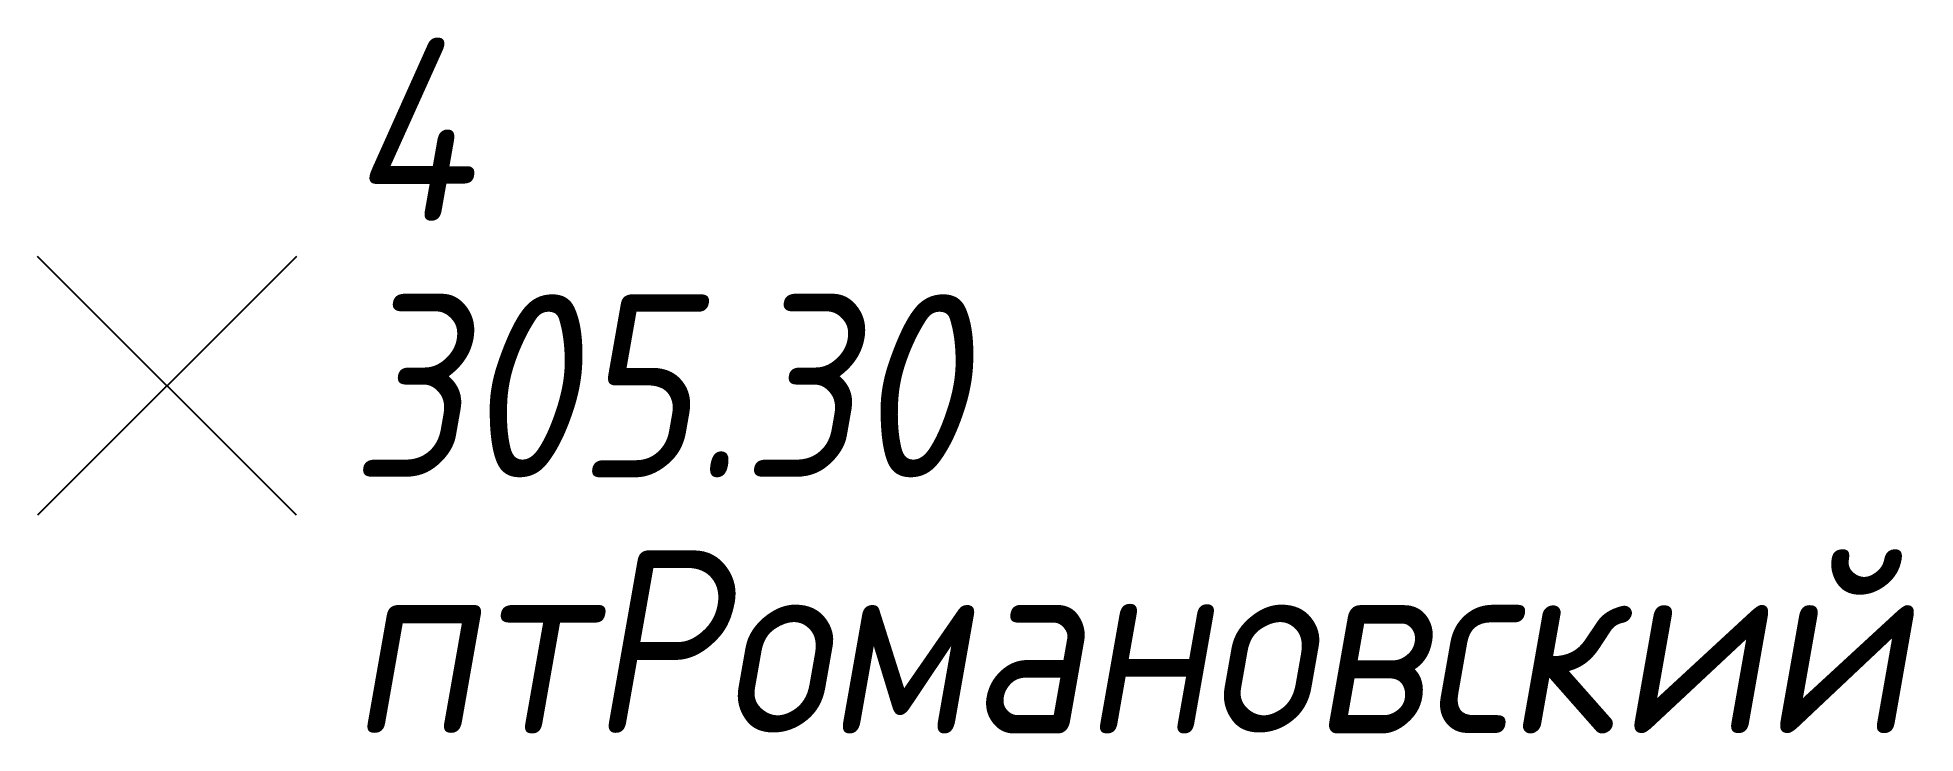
# Model space of a CAD drawing. Header units: metres. Extents: x 5186306 to 10384643, y 4966294 to 9938031.
# Drawn here: x 5186305.9 to 5186357.2, y 4966293.8 to 4966312.9 of the extents above.
import ezdxf

# ---------------------------------------------------------------- set-up
doc = ezdxf.new("R2010")
doc.units = ezdxf.units.M
doc.styles.get("Standard").update_dxf_attribs({"font": 'txt.shx', "width": 0.85, "oblique": 10})

msp = doc.modelspace()

# ---------------------------------------------------------------- linework, layer by layer
at = {"linetype": 'Continuous'}
for p, q in [((5186312.946, 4966306.877), (5186305.876, 4966299.807)), ((5186312.946, 4966299.807), (5186305.876, 4966306.877))]:
    msp.add_line(p, q, dxfattribs=at)

# ---------------------------------------------------------------- texts
at = {"color": 2, "insert": (5186314.411, 4966310.342), "char_height": 5, "attachment_point": 4}
msp.add_mtext('4', dxfattribs=at)
at = {"color": 1, "insert": (5186314.411, 4966303.342), "char_height": 5, "attachment_point": 4}
msp.add_mtext('305.30', dxfattribs=at)
at = {"color": 3, "insert": (5186314.411, 4966296.342), "char_height": 5, "attachment_point": 4}
msp.add_mtext('птРомановский', dxfattribs=at)

doc.saveas('drawing.dxf')
